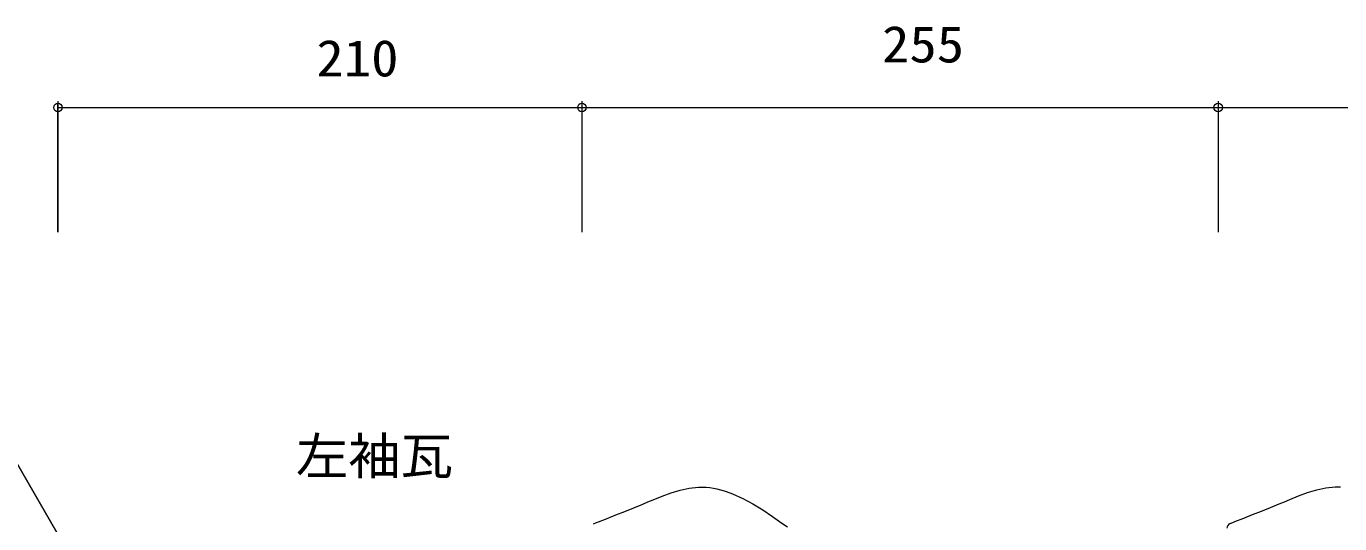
# Model space of a CAD drawing. Units: millimetres, scale not verified. Extents: x -680 to 680, y -301 to 318.
# Drawn here: x -356 to 171, y 119 to 318 of the extents above; entities that cross this region are included whole.
import ezdxf
from ezdxf.enums import TextEntityAlignment as Align

# ---------------------------------------------------------------- set-up
doc = ezdxf.new("R2010")
doc.units = ezdxf.units.MM
doc.header["$LTSCALE"] = 10
for name, color, linetype, lineweight in [('0-0_LAYER001', 4, 'Continuous', 18), ('0-1_LAYER004', 7, 'Continuous', 18), ('0-2_LAYER005', 7, 'Continuous', 18)]:
    doc.layers.add(name, color=color, linetype=linetype, lineweight=lineweight)
doc.styles.add('ＭＳ ゴシック', font='')
doc.styles.get('ＭＳ ゴシック').set_extended_font_data('MS Gothic')

msp = doc.modelspace()

# ---------------------------------------------------------------- linework, layer by layer
at = {"layer": '0-0_LAYER001', "color": 2}
for p, q in [((-342.98, 288.32), (-342.98, 235.82)), ((-342.98, 285.82), (-132.98, 285.82)), ((-132.98, 288.32), (-132.98, 235.82)), ((-132.98, 285.82), (122.02, 285.82)), ((122.02, 288.32), (122.02, 235.82)), ((122.02, 285.82), (377.02, 285.82))]:
    msp.add_line(p, q, dxfattribs=at)
at = {"layer": '0-0_LAYER001'}
for p, q in [((-128.32, 118.93), (-127.19, 119.38)), ((126.84, 119.02), (127.97, 119.46))]:
    msp.add_line(p, q, dxfattribs=at)
for points in [[(-127.19, 119.38), (-126.38, 119.7), (-122.85, 121.08), (-119.32, 122.48), (-115.77, 123.9), (-112.2, 125.33), (-108.62, 126.79), (-106.52, 127.66), (-104.46, 128.51), (-100.87, 129.97), (-97.26, 131.3), (-93.61, 132.42), (-89.94, 133.22), (-86.24, 133.62), (-84.08, 133.62), (-83.23, 133.57), (-81.77, 133.42), (-80.3, 133.19), (-78.84, 132.9), (-77.4, 132.54), (-75.96, 132.12), (-75.14, 131.86), (-72.63, 130.95), (-68.44, 129.07), (-64.41, 126.88), (-60.49, 124.46), (-56.64, 121.87), (-52.84, 119.21), (-50.64, 117.65)], [(127.97, 119.46), (128.78, 119.78), (132.31, 121.17), (135.85, 122.57), (139.39, 123.98), (142.96, 125.42), (146.55, 126.88), (148.64, 127.74), (150.71, 128.6), (154.29, 130.05), (157.91, 131.39), (161.55, 132.5), (165.22, 133.31), (168.92, 133.7), (171.08, 133.7)]]:
    msp.add_lwpolyline(points, dxfattribs=at)
at = {"layer": '0-0_LAYER001', "color": 2}
for centre in [(-342.98, 285.82), (-132.98, 285.82), (-132.98, 285.82), (122.02, 285.82), (122.02, 285.82)]:
    msp.add_circle(centre, 1.7, dxfattribs=at)
at = {"layer": '0-0_LAYER001'}
msp.add_arc((127.58, 117.16), 2, 111.749, 180, dxfattribs=at)
at = {"layer": '0-1_LAYER004'}
for p, q in [((-342.98, 235.82), (-342.98, 287.52)), ((-342.98, 285.82), (632.02, 285.82)), ((-132.98, 287.52), (-132.98, 235.82)), ((122.02, 287.52), (122.02, 235.82))]:
    msp.add_line(p, q, dxfattribs=at)
msp.add_lwpolyline([(-385.58, 188.21), (-296.95, 34.7), (-298.89, 41.94)], dxfattribs=at)
at = {"layer": '0-2_LAYER005', "color": 2}
msp.add_lwpolyline([(-296.95, 34.7), (-385.58, 188.21), (-637.67, 188.21)], dxfattribs=at)

# ---------------------------------------------------------------- texts
at = {"layer": '0-2_LAYER005', "style": 'ＭＳ ゴシック'}
for s, width, p in [('255', 1.1, (-12.69, 299.46)), ('210', 1.1, (-239.4, 293.86)), ('左袖瓦', 1.05, (-247.63, 134.34))]:
    msp.add_text(s, height=14.66, dxfattribs=dict(at, width=width)).set_placement(p, align=Align.BOTTOM_LEFT)

doc.saveas('drawing.dxf')
